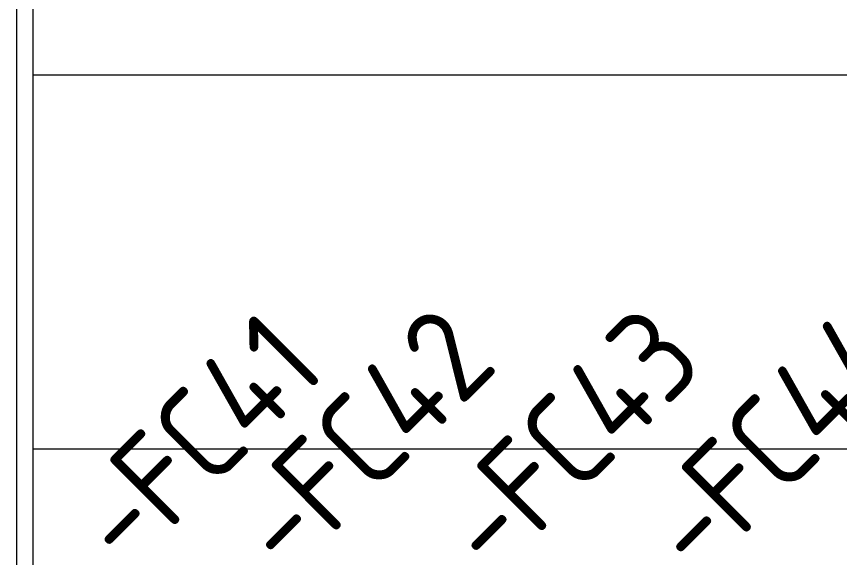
# Model space of a CAD drawing. Header units: millimetres. Extents: x 1359 to 3577, y 1333 to 3557.
# Drawn here: x 2513.1 to 2689.2, y 2778.3 to 2894.1 of the extents above; entities that cross this region are included whole.
import ezdxf
from ezdxf.enums import TextEntityAlignment as Align

# ---------------------------------------------------------------- set-up
doc = ezdxf.new("R2010")
doc.units = ezdxf.units.MM
doc.layers.add('000-PI-ORMAR', color=2, linetype='Continuous')
doc.layers.add('002-PI-Kabelska kanalica', color=150, linetype='Continuous')
doc.styles.add('PI0', font='isocpeur.ttf', dxfattribs={"width": 0.9})

# ---------------------------------------------------------------- blocks, each defined once
blk = doc.blocks.new('montazna 2000x1000')
at = {"layer": '000-PI-ORMAR', "color": 0, "linetype": 'ByBlock', "lineweight": 0}
blk.add_line((0, 1890), (0, 0), dxfattribs=at)
blk = doc.blocks.new('*U48')
at = {"layer": '002-PI-Kabelska kanalica', "color": 0, "linetype": 'ByBlock', "lineweight": 0}
for p, q in [((-20, -100), (-20, 716)), ((60, -100), (60, 716)), ((-20, -100), (60, -100))]:
    blk.add_line(p, q, dxfattribs=at)
blk = doc.blocks.new('*U53')
at = {"layer": '002-PI-Kabelska kanalica', "color": 0, "linetype": 'ByBlock', "lineweight": 0}
blk.add_line((80, -100), (80, 1572), dxfattribs=at)

msp = doc.modelspace()

# ---------------------------------------------------------------- block references
at = {"layer": '002-PI-Kabelska kanalica', "color": 0, "linetype": 'ByBlock', "lineweight": 0}
msp.add_blockref('montazna 2000x1000', (2513.071, 1461.556), dxfattribs=at)
at = {"layer": '002-PI-Kabelska kanalica', "color": 0, "linetype": 'ByBlock', "lineweight": 0, "xscale": -1, "rotation": 180}
msp.add_blockref('*U53', (2436.571, 3251.556), dxfattribs=at)
at = {"layer": '002-PI-Kabelska kanalica', "color": 0, "linetype": 'ByBlock', "lineweight": 0, "rotation": 270}
msp.add_blockref('*U48', (2616.571, 2861.556), dxfattribs=at)

# ---------------------------------------------------------------- texts
at = {"layer": '002-PI-Kabelska kanalica', "color": 0, "linetype": 'ByBlock', "lineweight": 0, "style": 'PI0', "width": 0.9}
for s, p in [('-FC41', (2551.291, 2803.581)), ('-FC42', (2586.996, 2803.581)), ('-FC43', (2631.096, 2803.581)), ('-FC44', (2675.196, 2803.581))]:
    msp.add_text(s, height=20, rotation=45, dxfattribs=at).set_placement(p, align=Align.MIDDLE)

doc.saveas('drawing.dxf')
